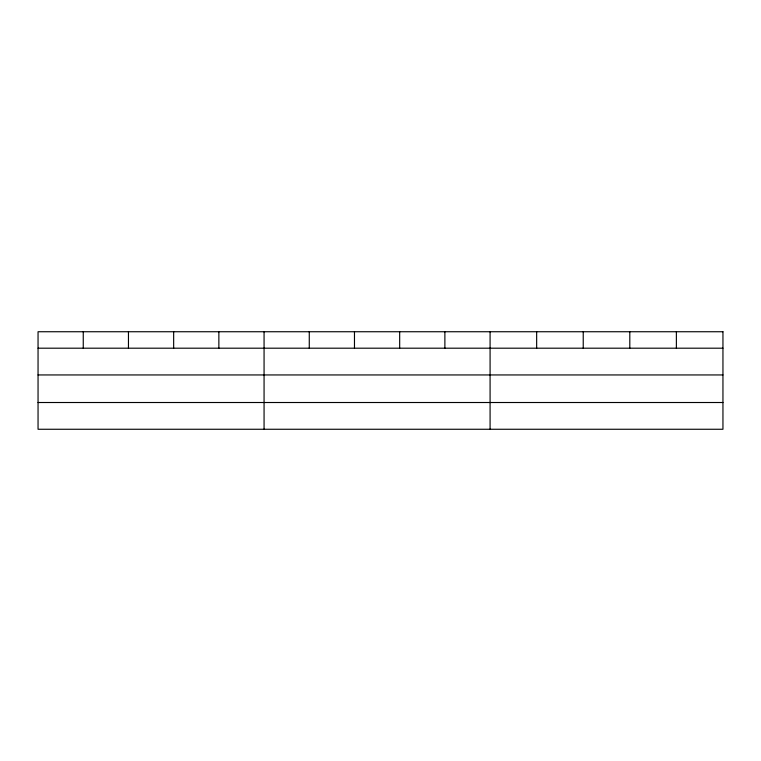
<?xml version="1.0" encoding="UTF-8"?>
<svg xmlns="http://www.w3.org/2000/svg" width="761" height="761" viewBox="0 0 761 761"><rect width="100%" height="100%" fill="white"/><g stroke="black" fill="none" stroke-linecap="round" stroke-linejoin="round"><path stroke-width="1.14" d="M38.05 348.196L722.95 348.196M38.05 374.945L722.95 374.945M38.05 402.512L722.95 402.512M676.377 331.739L676.377 348.196M629.804 331.739L629.804 348.196M583.23 331.739L583.23 348.196M536.657 331.739L536.657 348.196M490.084 331.739L490.084 429.261M444.881 331.739L444.881 348.196M399.677 331.739L399.677 348.196M354.474 331.739L354.474 348.196M309.27 331.739L309.27 348.196M264.067 331.739L264.067 429.261M218.864 331.739L218.864 348.196M173.66 331.739L173.66 348.196M128.457 331.739L128.457 348.196M83.253 331.739L83.253 348.196M722.95 331.739L38.05 331.739L38.05 429.261L722.95 429.261L722.95 331.739"/></g></svg>
